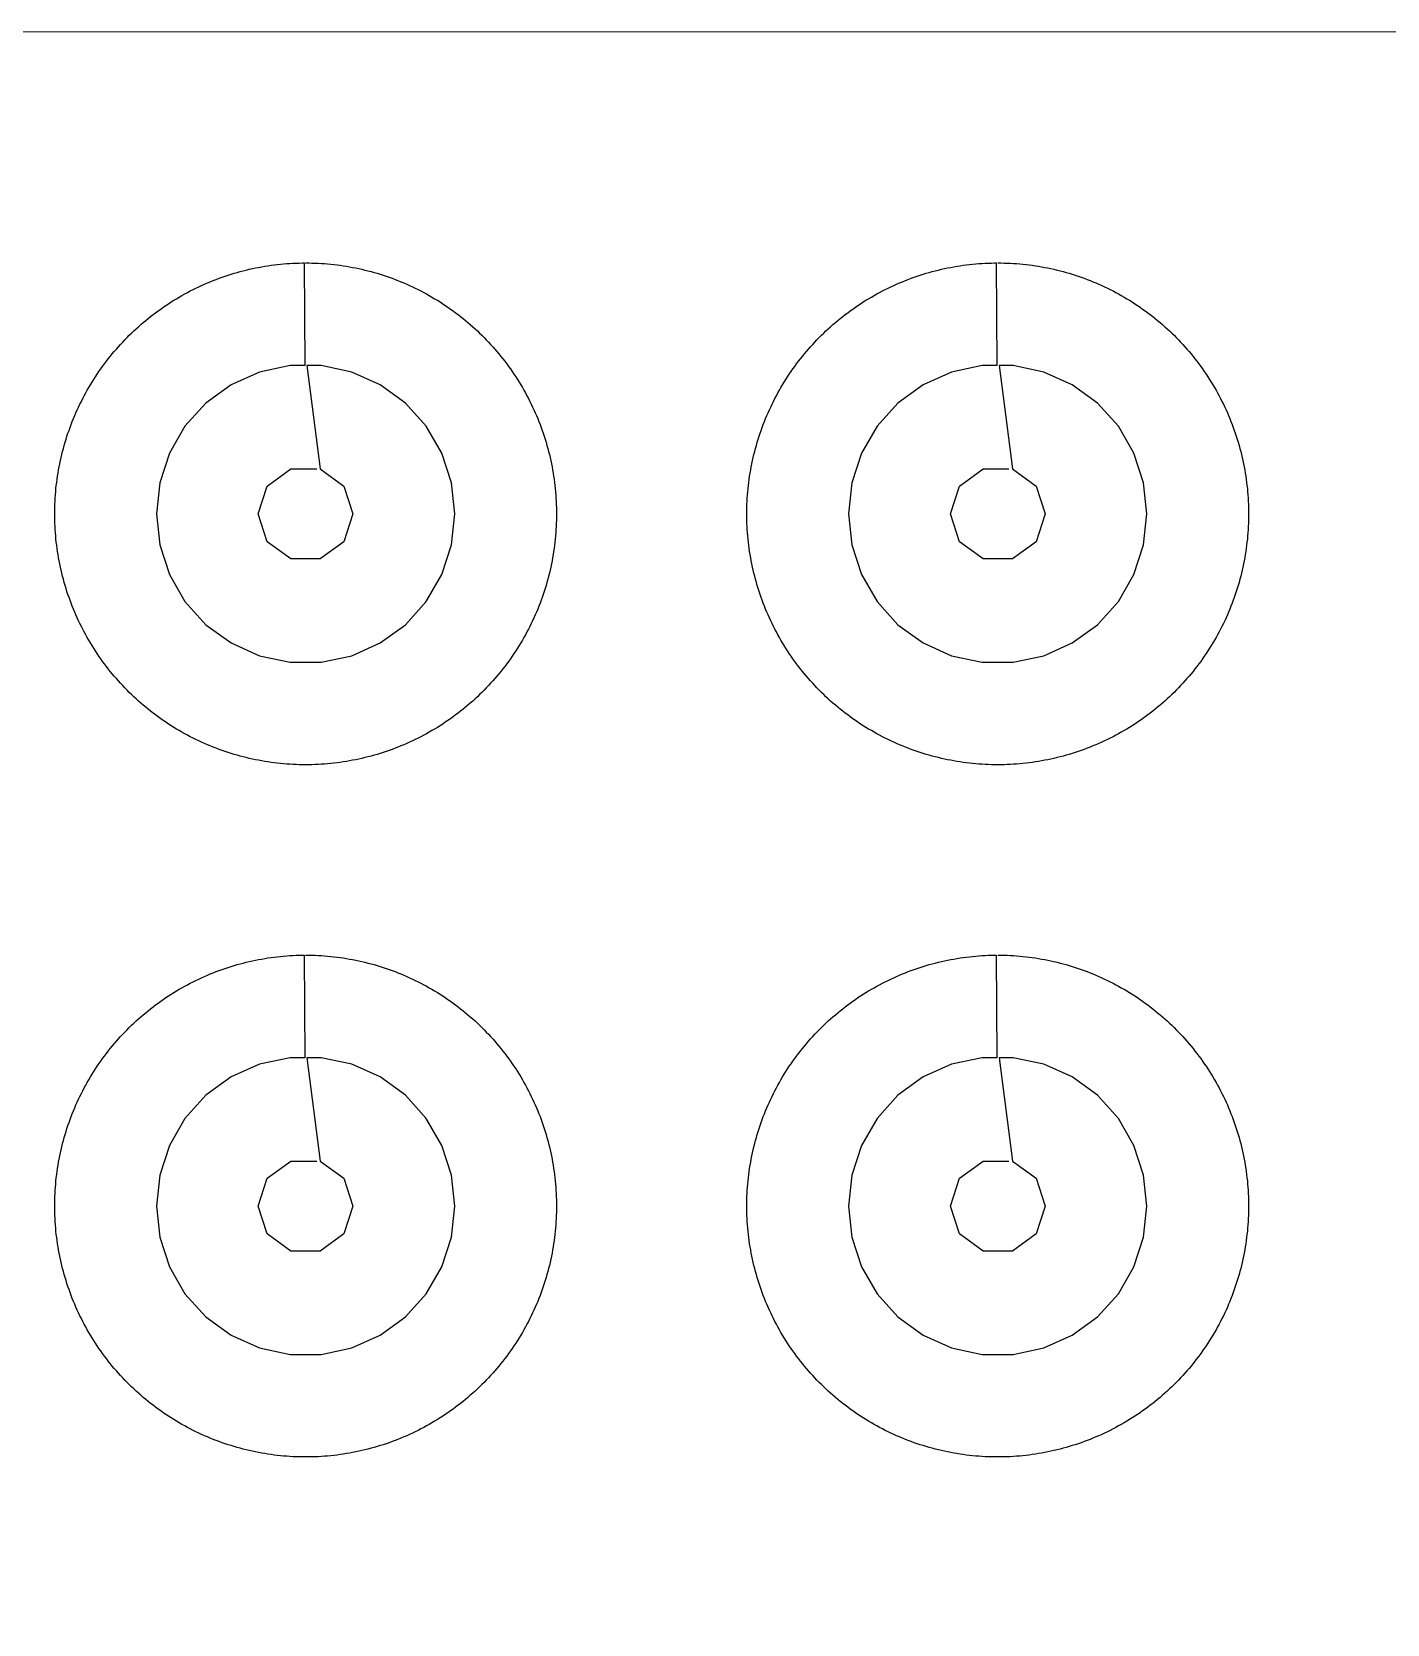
# Model space of a CAD drawing. Header units: millimetres. Extents: x 125 to 379, y 147 to 312.
# Drawn here: x 170.6 to 237.2, y 231.9 to 310.1 of the extents above; entities that cross this region are included whole.
import ezdxf

# ---------------------------------------------------------------- set-up
doc = ezdxf.new("R2010")
doc.units = ezdxf.units.MM
doc.layers.add('TOP_Full_CutOut_90', color=7, linetype='Continuous')
doc.layers.add('TOP_Full_CutOut_90_1', color=7, linetype='Continuous', lineweight=18)

msp = doc.modelspace()

# ---------------------------------------------------------------- linework, layer by layer
at = {"layer": 'TOP_Full_CutOut_90'}
for points in [[(184.046033, 298.728941), (184.20091, 298.727968), (184.355762, 298.725049), (184.510565, 298.720184), (184.665295, 298.713374), (184.819927, 298.704621), (184.974436, 298.693925), (185.128799, 298.681288), (185.282992, 298.666713), (185.436988, 298.650201), (185.590766, 298.631755), (185.744299, 298.611378), (185.897564, 298.589074), (186.050537, 298.564846), (186.203193, 298.538697), (186.355508, 298.510632), (186.507459, 298.480655), (186.659021, 298.448771), (186.810171, 298.414985), (186.960884, 298.379302), (187.111136, 298.341729), (187.260905, 298.30227), (187.410166, 298.260932), (187.558896, 298.217722), (187.707071, 298.172647), (187.854668, 298.125713), (188.001663, 298.076928), (188.148034, 298.0263), (188.293758, 297.973836), (188.43881, 297.919545), (188.583169, 297.863436), (188.726811, 297.805518), (188.869714, 297.745799), (189.011855, 297.684289), (189.153213, 297.620997), (189.293763, 297.555935), (189.433485, 297.489111), (189.572357, 297.420537), (189.710355, 297.350223), (189.847459, 297.278181), (189.983648, 297.204421), (190.118898, 297.128956), (190.253189, 297.051797), (190.386501, 296.972957), (190.518811, 296.892448), (190.650099, 296.810283), (190.780344, 296.726474), (190.909525, 296.641036), (191.037623, 296.553981), (191.164617, 296.465323), (191.290487, 296.375076), (191.415212, 296.283254), (191.538774, 296.189873), (191.661153, 296.094946), (191.78233, 295.998489), (191.902284, 295.900517), (192.020998, 295.801045), (192.138453, 295.70009), (192.25463, 295.597666), (192.36951, 295.49379), (192.483077, 295.38848), (192.59531, 295.28175), (192.706194, 295.173618), (192.815711, 295.064102), (192.923842, 294.953218), (193.030572, 294.840984), (193.135883, 294.727418), (193.239758, 294.612538), (193.342182, 294.496361), (193.443137, 294.378906), (193.542609, 294.260192), (193.640581, 294.140237), (193.737038, 294.019061), (193.831965, 293.896682), (193.925347, 293.77312), (194.017168, 293.648394), (194.107415, 293.522525), (194.196073, 293.395531), (194.283128, 293.267433), (194.368567, 293.138252), (194.452375, 293.008006), (194.53454, 292.876719), (194.61505, 292.744408), (194.69389, 292.611097), (194.771048, 292.476806), (194.846513, 292.341555), (194.920273, 292.205367), (194.992315, 292.068263), (195.062629, 291.930264), (195.131203, 291.791393), (195.198027, 291.651671), (195.26309, 291.51112), (195.326381, 291.369763), (195.387891, 291.227622), (195.44761, 291.084719), (195.505529, 290.941076), (195.561638, 290.796718), (195.615928, 290.651665), (195.668392, 290.505942), (195.71902, 290.359571), (195.767805, 290.212576), (195.814739, 290.064979), (195.859815, 289.916804), (195.903025, 289.768074), (195.944362, 289.618813), (195.983821, 289.469044), (196.021395, 289.318791), (196.057077, 289.168078), (196.090863, 289.016929), (196.122747, 288.865367), (196.152724, 288.713416), (196.180789, 288.5611), (196.206938, 288.408444), (196.231166, 288.255472), (196.253471, 288.102207), (196.273847, 287.948673), (196.292293, 287.794896), (196.308805, 287.640899), (196.32338, 287.486707), (196.336017, 287.332344), (196.346713, 287.177834), (196.355466, 287.023202), (196.362276, 286.868473), (196.367141, 286.71367), (196.37006, 286.558818), (196.371033, 286.403941), (196.371033, 286.403941), (196.37006, 286.249065), (196.367141, 286.094213), (196.362276, 285.93941), (196.355466, 285.78468), (196.346713, 285.630048), (196.336017, 285.475538), (196.32338, 285.321175), (196.308805, 285.166983), (196.292293, 285.012986), (196.273847, 284.859209), (196.253471, 284.705676), (196.231166, 284.552411), (196.206938, 284.399438), (196.180789, 284.246782), (196.152724, 284.094467), (196.122747, 283.942516), (196.090863, 283.790954), (196.057077, 283.639804), (196.021395, 283.489091), (195.983821, 283.338838), (195.944362, 283.18907), (195.903025, 283.039809), (195.859815, 282.891079), (195.814739, 282.742904), (195.767805, 282.595307), (195.71902, 282.448311), (195.668392, 282.30194), (195.615928, 282.156217), (195.561638, 282.011165), (195.505529, 281.866806), (195.44761, 281.723164), (195.387891, 281.580261), (195.326381, 281.438119), (195.26309, 281.296762), (195.198027, 281.156211), (195.131203, 281.016489), (195.062629, 280.877618), (194.992315, 280.739619), (194.920273, 280.602515), (194.846513, 280.466327), (194.771048, 280.331077), (194.69389, 280.196785), (194.61505, 280.063474), (194.53454, 279.931164), (194.452375, 279.799876), (194.368567, 279.669631), (194.283128, 279.540449), (194.196073, 279.412351), (194.107415, 279.285358), (194.017168, 279.159488), (193.925347, 279.034762), (193.831965, 278.9112), (193.737038, 278.788822), (193.640581, 278.667645), (193.542609, 278.547691), (193.443137, 278.428977), (193.342182, 278.311522), (193.239758, 278.195345), (193.135883, 278.080464), (193.030572, 277.966898), (192.923842, 277.854664), (192.815711, 277.74378), (192.706194, 277.634264), (192.59531, 277.526133), (192.483077, 277.419403), (192.36951, 277.314092), (192.25463, 277.210217), (192.138453, 277.107793), (192.020998, 277.006837), (191.902284, 276.907366), (191.78233, 276.809393), (191.661153, 276.712936), (191.538774, 276.61801), (191.415212, 276.524628), (191.290487, 276.432807), (191.164617, 276.34256), (191.037623, 276.253902), (190.909525, 276.166847), (190.780344, 276.081408), (190.650099, 275.9976), (190.518811, 275.915434), (190.386501, 275.834925), (190.253189, 275.756085), (190.118898, 275.678926), (189.983648, 275.603461), (189.847459, 275.529702), (189.710355, 275.45766), (189.572357, 275.387346), (189.433485, 275.318772), (189.293763, 275.251948), (189.153213, 275.186885), (189.011855, 275.123594), (188.869714, 275.062084), (188.726811, 275.002365), (188.583169, 274.944446), (188.43881, 274.888337), (188.293758, 274.834046), (188.148034, 274.781583), (188.001663, 274.730955), (187.854668, 274.68217), (187.707071, 274.635236), (187.558896, 274.59016), (187.410166, 274.54695), (187.260905, 274.505613), (187.111136, 274.466154), (186.960884, 274.42858), (186.810171, 274.392898), (186.659021, 274.359112), (186.507459, 274.327228), (186.355508, 274.297251), (186.203193, 274.269186), (186.050537, 274.243037), (185.897564, 274.218808), (185.744299, 274.196504), (185.590766, 274.176128), (185.436988, 274.157682), (185.282992, 274.14117), (185.128799, 274.126595), (184.974436, 274.113958), (184.819927, 274.103262), (184.665295, 274.094508), (184.510565, 274.087698), (184.355762, 274.082834), (184.20091, 274.079914), (184.046033, 274.078941), (183.891157, 274.079914), (183.736305, 274.082834), (183.581502, 274.087698), (183.426772, 274.094508), (183.27214, 274.103262), (183.117631, 274.113958), (182.963267, 274.126595), (182.809075, 274.14117), (182.655079, 274.157682), (182.501301, 274.176128), (182.347768, 274.196504), (182.194503, 274.218808), (182.04153, 274.243037), (181.888874, 274.269186), (181.736559, 274.297251), (181.584608, 274.327228), (181.433046, 274.359112), (181.281896, 274.392898), (181.131183, 274.42858), (180.980931, 274.466154), (180.831162, 274.505613), (180.681901, 274.54695), (180.533171, 274.59016), (180.384996, 274.635236), (180.237399, 274.68217), (180.090403, 274.730955), (179.944033, 274.781583), (179.798309, 274.834046), (179.653257, 274.888337), (179.508898, 274.944446), (179.365256, 275.002365), (179.222353, 275.062084), (179.080212, 275.123594), (178.938854, 275.186885), (178.798304, 275.251948), (178.658582, 275.318772), (178.51971, 275.387346), (178.381712, 275.45766), (178.244608, 275.529702), (178.108419, 275.603461), (177.973169, 275.678926), (177.838878, 275.756085), (177.705566, 275.834925), (177.573256, 275.915434), (177.441968, 275.9976), (177.311723, 276.081408), (177.182541, 276.166847), (177.054444, 276.253902), (176.92745, 276.34256), (176.80158, 276.432807), (176.676855, 276.524628), (176.553293, 276.61801), (176.430914, 276.712936), (176.309737, 276.809393), (176.189783, 276.907366), (176.071069, 277.006837), (175.953614, 277.107793), (175.837437, 277.210217), (175.722557, 277.314092), (175.60899, 277.419403), (175.496756, 277.526133), (175.385873, 277.634264), (175.276356, 277.74378), (175.168225, 277.854664), (175.061495, 277.966898), (174.956184, 278.080464), (174.852309, 278.195345), (174.749885, 278.311522), (174.64893, 278.428977), (174.549458, 278.547691), (174.451486, 278.667645), (174.355029, 278.788822), (174.260102, 278.9112), (174.16672, 279.034762), (174.074899, 279.159488), (173.984652, 279.285358), (173.895994, 279.412351), (173.808939, 279.540449), (173.7235, 279.669631), (173.639692, 279.799876), (173.557526, 279.931164), (173.477017, 280.063474), (173.398177, 280.196785), (173.321019, 280.331077), (173.245554, 280.466327), (173.171794, 280.602515), (173.099752, 280.739619), (173.029438, 280.877618), (172.960864, 281.016489), (172.89404, 281.156211), (172.828977, 281.296762), (172.765686, 281.438119), (172.704176, 281.580261), (172.644457, 281.723164), (172.586538, 281.866806), (172.530429, 282.011165), (172.476139, 282.156217), (172.423675, 282.30194), (172.373047, 282.448311), (172.324262, 282.595307), (172.277328, 282.742904), (172.232252, 282.891079), (172.189042, 283.039809), (172.147705, 283.18907), (172.108246, 283.338838), (172.070672, 283.489091), (172.03499, 283.639804), (172.001204, 283.790954), (171.96932, 283.942516), (171.939343, 284.094467), (171.911278, 284.246782), (171.885129, 284.399438), (171.860901, 284.552411), (171.838596, 284.705676), (171.81822, 284.859209), (171.799774, 285.012986), (171.783262, 285.166983), (171.768687, 285.321175), (171.75605, 285.475538), (171.745354, 285.630048), (171.7366, 285.78468), (171.729791, 285.93941), (171.724926, 286.094213), (171.722007, 286.249065), (171.721033, 286.403941), (171.722007, 286.558818), (171.724926, 286.71367), (171.729791, 286.868473), (171.7366, 287.023202), (171.745354, 287.177834), (171.75605, 287.332344), (171.768687, 287.486707), (171.783262, 287.640899), (171.799774, 287.794896), (171.81822, 287.948673), (171.838596, 288.102207), (171.860901, 288.255472), (171.885129, 288.408444), (171.911278, 288.5611), (171.939343, 288.713416), (171.96932, 288.865367), (172.001204, 289.016929), (172.03499, 289.168078), (172.070672, 289.318791), (172.108246, 289.469044), (172.147705, 289.618813), (172.189042, 289.768074), (172.232252, 289.916804), (172.277328, 290.064979), (172.324262, 290.212576), (172.373047, 290.359571), (172.423675, 290.505942), (172.476139, 290.651665), (172.530429, 290.796718), (172.586538, 290.941076), (172.644457, 291.084719), (172.704176, 291.227622), (172.765686, 291.369763), (172.828977, 291.51112), (172.89404, 291.651671), (172.960864, 291.791393), (173.029438, 291.930264), (173.099752, 292.068263), (173.171794, 292.205367), (173.245554, 292.341555), (173.321019, 292.476806), (173.398177, 292.611097), (173.477017, 292.744408), (173.557526, 292.876719), (173.639692, 293.008006), (173.7235, 293.138252), (173.808939, 293.267433), (173.895994, 293.395531), (173.984652, 293.522525), (174.074899, 293.648394), (174.16672, 293.77312), (174.260102, 293.896682), (174.355029, 294.019061), (174.451486, 294.140237), (174.549458, 294.260192), (174.64893, 294.378906), (174.749885, 294.496361), (174.852309, 294.612538), (174.956184, 294.727418), (175.061495, 294.840984), (175.168225, 294.953218), (175.276356, 295.064102), (175.385873, 295.173618), (175.496756, 295.28175), (175.60899, 295.38848), (175.722557, 295.49379), (175.837437, 295.597666), (175.953614, 295.70009), (176.071069, 295.801045), (176.189783, 295.900517), (176.309737, 295.998489), (176.430914, 296.094946), (176.553293, 296.189873), (176.676855, 296.283254), (176.80158, 296.375076), (176.92745, 296.465323), (177.054444, 296.553981), (177.182541, 296.641036), (177.311723, 296.726474), (177.441968, 296.810283), (177.573256, 296.892448), (177.705566, 296.972957), (177.838878, 297.051797), (177.973169, 297.128956), (178.108419, 297.204421), (178.244608, 297.278181), (178.381712, 297.350223), (178.51971, 297.420537), (178.658582, 297.489111), (178.798304, 297.555935), (178.938854, 297.620997), (179.080212, 297.684289), (179.222353, 297.745799), (179.365256, 297.805518), (179.508898, 297.863436), (179.653257, 297.919545), (179.798309, 297.973836), (179.944033, 298.0263), (180.090403, 298.076928), (180.237399, 298.125713), (180.384996, 298.172647), (180.533171, 298.217722), (180.681901, 298.260932), (180.831162, 298.30227), (180.980931, 298.341729), (181.131183, 298.379302), (181.281896, 298.414985), (181.433046, 298.448771), (181.584608, 298.480655), (181.736559, 298.510632), (181.888874, 298.538697), (182.04153, 298.564846), (182.194503, 298.589074), (182.347768, 298.611378), (182.501301, 298.631755), (182.655079, 298.650201), (182.809075, 298.666713), (182.963267, 298.681288), (183.117631, 298.693925), (183.27214, 298.704621), (183.426772, 298.713374), (183.581502, 298.720184), (183.736305, 298.725049), (183.891157, 298.727968), (183.968595, 298.728455), (184.007184, 293.688814), (183.280362, 293.688814), (181.782484, 293.37043), (180.383533, 292.747577), (179.144652, 291.847477), (178.119984, 290.709468), (177.354313, 289.383287), (176.881102, 287.926894), (176.721033, 286.403941), (176.881102, 284.880988), (177.354313, 283.424595), (178.119984, 282.098414), (179.144652, 280.960405), (180.383533, 280.060305), (181.782484, 279.437452), (183.280362, 279.119068), (184.811704, 279.119068), (186.309583, 279.437452), (187.708533, 280.060305), (188.947415, 280.960405), (189.972083, 282.098414), (190.737754, 283.424595), (191.210965, 284.880988), (191.371033, 286.403941), (191.371033, 286.403941), (191.210965, 287.926894), (190.737754, 289.383287), (189.972083, 290.709468), (188.947415, 291.847477), (187.708533, 292.747577), (186.309583, 293.37043), (184.811704, 293.688814), (184.111947, 293.687631), (184.764498, 288.615148), (185.926998, 287.770542), (186.371033, 286.403941), (186.371033, 286.403941), (185.926998, 285.037341), (184.764498, 284.192735), (183.327569, 284.192735), (182.165069, 285.037341), (181.721033, 286.403941), (182.165069, 287.770542), (183.327569, 288.615148), (184.595752, 288.615148)], [(218.046033, 298.728941), (218.20091, 298.727968), (218.355762, 298.725049), (218.510565, 298.720184), (218.665295, 298.713374), (218.819927, 298.704621), (218.974436, 298.693925), (219.128799, 298.681288), (219.282992, 298.666713), (219.436988, 298.650201), (219.590766, 298.631755), (219.744299, 298.611378), (219.897564, 298.589074), (220.050537, 298.564846), (220.203193, 298.538697), (220.355508, 298.510632), (220.507459, 298.480655), (220.659021, 298.448771), (220.810171, 298.414985), (220.960884, 298.379302), (221.111136, 298.341729), (221.260905, 298.30227), (221.410166, 298.260932), (221.558896, 298.217722), (221.707071, 298.172647), (221.854668, 298.125713), (222.001663, 298.076928), (222.148034, 298.0263), (222.293758, 297.973836), (222.43881, 297.919545), (222.583169, 297.863436), (222.726811, 297.805518), (222.869714, 297.745799), (223.011855, 297.684289), (223.153213, 297.620997), (223.293763, 297.555935), (223.433485, 297.489111), (223.572357, 297.420537), (223.710355, 297.350223), (223.847459, 297.278181), (223.983648, 297.204421), (224.118898, 297.128956), (224.253189, 297.051797), (224.386501, 296.972957), (224.518811, 296.892448), (224.650099, 296.810283), (224.780344, 296.726474), (224.909525, 296.641036), (225.037623, 296.553981), (225.164617, 296.465323), (225.290487, 296.375076), (225.415212, 296.283254), (225.538774, 296.189873), (225.661153, 296.094946), (225.78233, 295.998489), (225.902284, 295.900517), (226.020998, 295.801045), (226.138453, 295.70009), (226.25463, 295.597666), (226.36951, 295.49379), (226.483077, 295.38848), (226.59531, 295.28175), (226.706194, 295.173618), (226.815711, 295.064102), (226.923842, 294.953218), (227.030572, 294.840984), (227.135883, 294.727418), (227.239758, 294.612538), (227.342182, 294.496361), (227.443137, 294.378906), (227.542609, 294.260192), (227.640581, 294.140237), (227.737038, 294.019061), (227.831965, 293.896682), (227.925347, 293.77312), (228.017168, 293.648394), (228.107415, 293.522525), (228.196073, 293.395531), (228.283128, 293.267433), (228.368567, 293.138252), (228.452375, 293.008006), (228.53454, 292.876719), (228.61505, 292.744408), (228.69389, 292.611097), (228.771048, 292.476806), (228.846513, 292.341555), (228.920273, 292.205367), (228.992315, 292.068263), (229.062629, 291.930264), (229.131203, 291.791393), (229.198027, 291.651671), (229.26309, 291.51112), (229.326381, 291.369763), (229.387891, 291.227622), (229.44761, 291.084719), (229.505529, 290.941076), (229.561638, 290.796718), (229.615928, 290.651665), (229.668392, 290.505942), (229.71902, 290.359571), (229.767805, 290.212576), (229.814739, 290.064979), (229.859815, 289.916804), (229.903025, 289.768074), (229.944362, 289.618813), (229.983821, 289.469044), (230.021395, 289.318791), (230.057077, 289.168078), (230.090863, 289.016929), (230.122747, 288.865367), (230.152724, 288.713416), (230.180789, 288.5611), (230.206938, 288.408444), (230.231166, 288.255472), (230.253471, 288.102207), (230.273847, 287.948673), (230.292293, 287.794896), (230.308805, 287.640899), (230.32338, 287.486707), (230.336017, 287.332344), (230.346713, 287.177834), (230.355466, 287.023202), (230.362276, 286.868473), (230.367141, 286.71367), (230.37006, 286.558818), (230.371033, 286.403941), (230.371033, 286.403941), (230.37006, 286.249065), (230.367141, 286.094213), (230.362276, 285.93941), (230.355466, 285.78468), (230.346713, 285.630048), (230.336017, 285.475538), (230.32338, 285.321175), (230.308805, 285.166983), (230.292293, 285.012986), (230.273847, 284.859209), (230.253471, 284.705676), (230.231166, 284.552411), (230.206938, 284.399438), (230.180789, 284.246782), (230.152724, 284.094467), (230.122747, 283.942516), (230.090863, 283.790954), (230.057077, 283.639804), (230.021395, 283.489091), (229.983821, 283.338838), (229.944362, 283.18907), (229.903025, 283.039809), (229.859815, 282.891079), (229.814739, 282.742904), (229.767805, 282.595307), (229.71902, 282.448311), (229.668392, 282.30194), (229.615928, 282.156217), (229.561638, 282.011165), (229.505529, 281.866806), (229.44761, 281.723164), (229.387891, 281.580261), (229.326381, 281.438119), (229.26309, 281.296762), (229.198027, 281.156211), (229.131203, 281.016489), (229.062629, 280.877618), (228.992315, 280.739619), (228.920273, 280.602515), (228.846513, 280.466327), (228.771048, 280.331077), (228.69389, 280.196785), (228.61505, 280.063474), (228.53454, 279.931164), (228.452375, 279.799876), (228.368567, 279.669631), (228.283128, 279.540449), (228.196073, 279.412351), (228.107415, 279.285358), (228.017168, 279.159488), (227.925347, 279.034762), (227.831965, 278.9112), (227.737038, 278.788822), (227.640581, 278.667645), (227.542609, 278.547691), (227.443137, 278.428977), (227.342182, 278.311522), (227.239758, 278.195345), (227.135883, 278.080464), (227.030572, 277.966898), (226.923842, 277.854664), (226.815711, 277.74378), (226.706194, 277.634264), (226.59531, 277.526133), (226.483077, 277.419403), (226.36951, 277.314092), (226.25463, 277.210217), (226.138453, 277.107793), (226.020998, 277.006837), (225.902284, 276.907366), (225.78233, 276.809393), (225.661153, 276.712936), (225.538774, 276.61801), (225.415212, 276.524628), (225.290487, 276.432807), (225.164617, 276.34256), (225.037623, 276.253902), (224.909525, 276.166847), (224.780344, 276.081408), (224.650099, 275.9976), (224.518811, 275.915434), (224.386501, 275.834925), (224.253189, 275.756085), (224.118898, 275.678926), (223.983648, 275.603461), (223.847459, 275.529702), (223.710355, 275.45766), (223.572357, 275.387346), (223.433485, 275.318772), (223.293763, 275.251948), (223.153213, 275.186885), (223.011855, 275.123594), (222.869714, 275.062084), (222.726811, 275.002365), (222.583169, 274.944446), (222.43881, 274.888337), (222.293758, 274.834046), (222.148034, 274.781583), (222.001663, 274.730955), (221.854668, 274.68217), (221.707071, 274.635236), (221.558896, 274.59016), (221.410166, 274.54695), (221.260905, 274.505613), (221.111136, 274.466154), (220.960884, 274.42858), (220.810171, 274.392898), (220.659021, 274.359112), (220.507459, 274.327228), (220.355508, 274.297251), (220.203193, 274.269186), (220.050537, 274.243037), (219.897564, 274.218808), (219.744299, 274.196504), (219.590766, 274.176128), (219.436988, 274.157682), (219.282992, 274.14117), (219.128799, 274.126595), (218.974436, 274.113958), (218.819927, 274.103262), (218.665295, 274.094508), (218.510565, 274.087698), (218.355762, 274.082834), (218.20091, 274.079914), (218.046033, 274.078941), (217.891157, 274.079914), (217.736305, 274.082834), (217.581502, 274.087698), (217.426772, 274.094508), (217.27214, 274.103262), (217.117631, 274.113958), (216.963267, 274.126595), (216.809075, 274.14117), (216.655079, 274.157682), (216.501301, 274.176128), (216.347768, 274.196504), (216.194503, 274.218808), (216.04153, 274.243037), (215.888874, 274.269186), (215.736559, 274.297251), (215.584608, 274.327228), (215.433046, 274.359112), (215.281896, 274.392898), (215.131183, 274.42858), (214.980931, 274.466154), (214.831162, 274.505613), (214.681901, 274.54695), (214.533171, 274.59016), (214.384996, 274.635236), (214.237399, 274.68217), (214.090403, 274.730955), (213.944033, 274.781583), (213.798309, 274.834046), (213.653257, 274.888337), (213.508898, 274.944446), (213.365256, 275.002365), (213.222353, 275.062084), (213.080212, 275.123594), (212.938854, 275.186885), (212.798304, 275.251948), (212.658582, 275.318772), (212.51971, 275.387346), (212.381712, 275.45766), (212.244608, 275.529702), (212.108419, 275.603461), (211.973169, 275.678926), (211.838878, 275.756085), (211.705566, 275.834925), (211.573256, 275.915434), (211.441968, 275.9976), (211.311723, 276.081408), (211.182541, 276.166847), (211.054444, 276.253902), (210.92745, 276.34256), (210.80158, 276.432807), (210.676855, 276.524628), (210.553293, 276.61801), (210.430914, 276.712936), (210.309737, 276.809393), (210.189783, 276.907366), (210.071069, 277.006837), (209.953614, 277.107793), (209.837437, 277.210217), (209.722557, 277.314092), (209.60899, 277.419403), (209.496756, 277.526133), (209.385873, 277.634264), (209.276356, 277.74378), (209.168225, 277.854664), (209.061495, 277.966898), (208.956184, 278.080464), (208.852309, 278.195345), (208.749885, 278.311522), (208.64893, 278.428977), (208.549458, 278.547691), (208.451486, 278.667645), (208.355029, 278.788822), (208.260102, 278.9112), (208.16672, 279.034762), (208.074899, 279.159488), (207.984652, 279.285358), (207.895994, 279.412351), (207.808939, 279.540449), (207.7235, 279.669631), (207.639692, 279.799876), (207.557526, 279.931164), (207.477017, 280.063474), (207.398177, 280.196785), (207.321019, 280.331077), (207.245554, 280.466327), (207.171794, 280.602515), (207.099752, 280.739619), (207.029438, 280.877618), (206.960864, 281.016489), (206.89404, 281.156211), (206.828977, 281.296762), (206.765686, 281.438119), (206.704176, 281.580261), (206.644457, 281.723164), (206.586538, 281.866806), (206.530429, 282.011165), (206.476139, 282.156217), (206.423675, 282.30194), (206.373047, 282.448311), (206.324262, 282.595307), (206.277328, 282.742904), (206.232252, 282.891079), (206.189042, 283.039809), (206.147705, 283.18907), (206.108246, 283.338838), (206.070672, 283.489091), (206.03499, 283.639804), (206.001204, 283.790954), (205.96932, 283.942516), (205.939343, 284.094467), (205.911278, 284.246782), (205.885129, 284.399438), (205.860901, 284.552411), (205.838596, 284.705676), (205.81822, 284.859209), (205.799774, 285.012986), (205.783262, 285.166983), (205.768687, 285.321175), (205.75605, 285.475538), (205.745354, 285.630048), (205.7366, 285.78468), (205.729791, 285.93941), (205.724926, 286.094213), (205.722007, 286.249065), (205.721033, 286.403941), (205.722007, 286.558818), (205.724926, 286.71367), (205.729791, 286.868473), (205.7366, 287.023202), (205.745354, 287.177834), (205.75605, 287.332344), (205.768687, 287.486707), (205.783262, 287.640899), (205.799774, 287.794896), (205.81822, 287.948673), (205.838596, 288.102207), (205.860901, 288.255472), (205.885129, 288.408444), (205.911278, 288.5611), (205.939343, 288.713416), (205.96932, 288.865367), (206.001204, 289.016929), (206.03499, 289.168078), (206.070672, 289.318791), (206.108246, 289.469044), (206.147705, 289.618813), (206.189042, 289.768074), (206.232252, 289.916804), (206.277328, 290.064979), (206.324262, 290.212576), (206.373047, 290.359571), (206.423675, 290.505942), (206.476139, 290.651665), (206.530429, 290.796718), (206.586538, 290.941076), (206.644457, 291.084719), (206.704176, 291.227622), (206.765686, 291.369763), (206.828977, 291.51112), (206.89404, 291.651671), (206.960864, 291.791393), (207.029438, 291.930264), (207.099752, 292.068263), (207.171794, 292.205367), (207.245554, 292.341555), (207.321019, 292.476806), (207.398177, 292.611097), (207.477017, 292.744408), (207.557526, 292.876719), (207.639692, 293.008006), (207.7235, 293.138252), (207.808939, 293.267433), (207.895994, 293.395531), (207.984652, 293.522525), (208.074899, 293.648394), (208.16672, 293.77312), (208.260102, 293.896682), (208.355029, 294.019061), (208.451486, 294.140237), (208.549458, 294.260192), (208.64893, 294.378906), (208.749885, 294.496361), (208.852309, 294.612538), (208.956184, 294.727418), (209.061495, 294.840984), (209.168225, 294.953218), (209.276356, 295.064102), (209.385873, 295.173618), (209.496756, 295.28175), (209.60899, 295.38848), (209.722557, 295.49379), (209.837437, 295.597666), (209.953614, 295.70009), (210.071069, 295.801045), (210.189783, 295.900517), (210.309737, 295.998489), (210.430914, 296.094946), (210.553293, 296.189873), (210.676855, 296.283254), (210.80158, 296.375076), (210.92745, 296.465323), (211.054444, 296.553981), (211.182541, 296.641036), (211.311723, 296.726474), (211.441968, 296.810283), (211.573256, 296.892448), (211.705566, 296.972957), (211.838878, 297.051797), (211.973169, 297.128956), (212.108419, 297.204421), (212.244608, 297.278181), (212.381712, 297.350223), (212.51971, 297.420537), (212.658582, 297.489111), (212.798304, 297.555935), (212.938854, 297.620997), (213.080212, 297.684289), (213.222353, 297.745799), (213.365256, 297.805518), (213.508898, 297.863436), (213.653257, 297.919545), (213.798309, 297.973836), (213.944033, 298.0263), (214.090403, 298.076928), (214.237399, 298.125713), (214.384996, 298.172647), (214.533171, 298.217722), (214.681901, 298.260932), (214.831162, 298.30227), (214.980931, 298.341729), (215.131183, 298.379302), (215.281896, 298.414985), (215.433046, 298.448771), (215.584608, 298.480655), (215.736559, 298.510632), (215.888874, 298.538697), (216.04153, 298.564846), (216.194503, 298.589074), (216.347768, 298.611378), (216.501301, 298.631755), (216.655079, 298.650201), (216.809075, 298.666713), (216.963267, 298.681288), (217.117631, 298.693925), (217.27214, 298.704621), (217.426772, 298.713374), (217.581502, 298.720184), (217.736305, 298.725049), (217.891157, 298.727968), (217.968595, 298.728455), (218.007184, 293.688814), (217.280362, 293.688814), (215.782484, 293.37043), (214.383533, 292.747577), (213.144652, 291.847477), (212.119984, 290.709468), (211.354313, 289.383287), (210.881102, 287.926894), (210.721033, 286.403941), (210.881102, 284.880988), (211.354313, 283.424595), (212.119984, 282.098414), (213.144652, 280.960405), (214.383533, 280.060305), (215.782484, 279.437452), (217.280362, 279.119068), (218.811704, 279.119068), (220.309583, 279.437452), (221.708533, 280.060305), (222.947415, 280.960405), (223.972083, 282.098414), (224.737754, 283.424595), (225.210965, 284.880988), (225.371033, 286.403941), (225.371033, 286.403941), (225.210965, 287.926894), (224.737754, 289.383287), (223.972083, 290.709468), (222.947415, 291.847477), (221.708533, 292.747577), (220.309583, 293.37043), (218.811704, 293.688814), (218.111947, 293.687631), (218.764498, 288.615148), (219.926998, 287.770542), (220.371033, 286.403941), (220.371033, 286.403941), (219.926998, 285.037341), (218.764498, 284.192735), (217.327569, 284.192735), (216.165069, 285.037341), (215.721033, 286.403941), (216.165069, 287.770542), (217.327569, 288.615148), (218.595752, 288.615148)], [(184.046033, 264.728941), (184.20091, 264.727968), (184.355762, 264.725049), (184.510565, 264.720184), (184.665295, 264.713374), (184.819927, 264.704621), (184.974436, 264.693925), (185.128799, 264.681288), (185.282992, 264.666713), (185.436988, 264.650201), (185.590766, 264.631755), (185.744299, 264.611378), (185.897564, 264.589074), (186.050537, 264.564846), (186.203193, 264.538697), (186.355508, 264.510632), (186.507459, 264.480655), (186.659021, 264.448771), (186.810171, 264.414985), (186.960884, 264.379302), (187.111136, 264.341729), (187.260905, 264.30227), (187.410166, 264.260932), (187.558896, 264.217722), (187.707071, 264.172647), (187.854668, 264.125713), (188.001663, 264.076928), (188.148034, 264.0263), (188.293758, 263.973836), (188.43881, 263.919545), (188.583169, 263.863436), (188.726811, 263.805518), (188.869714, 263.745799), (189.011855, 263.684289), (189.153213, 263.620997), (189.293763, 263.555935), (189.433485, 263.489111), (189.572357, 263.420537), (189.710355, 263.350223), (189.847459, 263.278181), (189.983648, 263.204421), (190.118898, 263.128956), (190.253189, 263.051797), (190.386501, 262.972957), (190.518811, 262.892448), (190.650099, 262.810283), (190.780344, 262.726474), (190.909525, 262.641036), (191.037623, 262.553981), (191.164617, 262.465323), (191.290487, 262.375076), (191.415212, 262.283254), (191.538774, 262.189873), (191.661153, 262.094946), (191.78233, 261.998489), (191.902284, 261.900517), (192.020998, 261.801045), (192.138453, 261.70009), (192.25463, 261.597666), (192.36951, 261.49379), (192.483077, 261.38848), (192.59531, 261.28175), (192.706194, 261.173618), (192.815711, 261.064102), (192.923842, 260.953218), (193.030572, 260.840984), (193.135883, 260.727418), (193.239758, 260.612538), (193.342182, 260.496361), (193.443137, 260.378906), (193.542609, 260.260192), (193.640581, 260.140237), (193.737038, 260.019061), (193.831965, 259.896682), (193.925347, 259.77312), (194.017168, 259.648394), (194.107415, 259.522525), (194.196073, 259.395531), (194.283128, 259.267433), (194.368567, 259.138252), (194.452375, 259.008006), (194.53454, 258.876719), (194.61505, 258.744408), (194.69389, 258.611097), (194.771048, 258.476806), (194.846513, 258.341555), (194.920273, 258.205367), (194.992315, 258.068263), (195.062629, 257.930264), (195.131203, 257.791393), (195.198027, 257.651671), (195.26309, 257.51112), (195.326381, 257.369763), (195.387891, 257.227622), (195.44761, 257.084719), (195.505529, 256.941076), (195.561638, 256.796718), (195.615928, 256.651665), (195.668392, 256.505942), (195.71902, 256.359571), (195.767805, 256.212576), (195.814739, 256.064979), (195.859815, 255.916804), (195.903025, 255.768074), (195.944362, 255.618813), (195.983821, 255.469044), (196.021395, 255.318791), (196.057077, 255.168078), (196.090863, 255.016929), (196.122747, 254.865367), (196.152724, 254.713416), (196.180789, 254.5611), (196.206938, 254.408444), (196.231166, 254.255472), (196.253471, 254.102207), (196.273847, 253.948673), (196.292293, 253.794896), (196.308805, 253.640899), (196.32338, 253.486707), (196.336017, 253.332344), (196.346713, 253.177834), (196.355466, 253.023202), (196.362276, 252.868473), (196.367141, 252.71367), (196.37006, 252.558818), (196.371033, 252.403941), (196.371033, 252.403941), (196.37006, 252.249065), (196.367141, 252.094213), (196.362276, 251.93941), (196.355466, 251.78468), (196.346713, 251.630048), (196.336017, 251.475538), (196.32338, 251.321175), (196.308805, 251.166983), (196.292293, 251.012986), (196.273847, 250.859209), (196.253471, 250.705676), (196.231166, 250.552411), (196.206938, 250.399438), (196.180789, 250.246782), (196.152724, 250.094467), (196.122747, 249.942516), (196.090863, 249.790954), (196.057077, 249.639804), (196.021395, 249.489091), (195.983821, 249.338838), (195.944362, 249.18907), (195.903025, 249.039809), (195.859815, 248.891079), (195.814739, 248.742904), (195.767805, 248.595307), (195.71902, 248.448311), (195.668392, 248.30194), (195.615928, 248.156217), (195.561638, 248.011165), (195.505529, 247.866806), (195.44761, 247.723164), (195.387891, 247.580261), (195.326381, 247.438119), (195.26309, 247.296762), (195.198027, 247.156211), (195.131203, 247.016489), (195.062629, 246.877618), (194.992315, 246.739619), (194.920273, 246.602515), (194.846513, 246.466327), (194.771048, 246.331077), (194.69389, 246.196785), (194.61505, 246.063474), (194.53454, 245.931164), (194.452375, 245.799876), (194.368567, 245.669631), (194.283128, 245.540449), (194.196073, 245.412351), (194.107415, 245.285358), (194.017168, 245.159488), (193.925347, 245.034762), (193.831965, 244.9112), (193.737038, 244.788822), (193.640581, 244.667645), (193.542609, 244.547691), (193.443137, 244.428977), (193.342182, 244.311522), (193.239758, 244.195345), (193.135883, 244.080464), (193.030572, 243.966898), (192.923842, 243.854664), (192.815711, 243.74378), (192.706194, 243.634264), (192.59531, 243.526133), (192.483077, 243.419403), (192.36951, 243.314092), (192.25463, 243.210217), (192.138453, 243.107793), (192.020998, 243.006837), (191.902284, 242.907366), (191.78233, 242.809393), (191.661153, 242.712936), (191.538774, 242.61801), (191.415212, 242.524628), (191.290487, 242.432807), (191.164617, 242.34256), (191.037623, 242.253902), (190.909525, 242.166847), (190.780344, 242.081408), (190.650099, 241.9976), (190.518811, 241.915434), (190.386501, 241.834925), (190.253189, 241.756085), (190.118898, 241.678926), (189.983648, 241.603461), (189.847459, 241.529702), (189.710355, 241.45766), (189.572357, 241.387346), (189.433485, 241.318772), (189.293763, 241.251948), (189.153213, 241.186885), (189.011855, 241.123594), (188.869714, 241.062084), (188.726811, 241.002365), (188.583169, 240.944446), (188.43881, 240.888337), (188.293758, 240.834046), (188.148034, 240.781583), (188.001663, 240.730955), (187.854668, 240.68217), (187.707071, 240.635236), (187.558896, 240.59016), (187.410166, 240.54695), (187.260905, 240.505613), (187.111136, 240.466154), (186.960884, 240.42858), (186.810171, 240.392898), (186.659021, 240.359112), (186.507459, 240.327228), (186.355508, 240.297251), (186.203193, 240.269186), (186.050537, 240.243037), (185.897564, 240.218808), (185.744299, 240.196504), (185.590766, 240.176128), (185.436988, 240.157682), (185.282992, 240.14117), (185.128799, 240.126595), (184.974436, 240.113958), (184.819927, 240.103262), (184.665295, 240.094508), (184.510565, 240.087698), (184.355762, 240.082834), (184.20091, 240.079914), (184.046033, 240.078941), (183.891157, 240.079914), (183.736305, 240.082834), (183.581502, 240.087698), (183.426772, 240.094508), (183.27214, 240.103262), (183.117631, 240.113958), (182.963267, 240.126595), (182.809075, 240.14117), (182.655079, 240.157682), (182.501301, 240.176128), (182.347768, 240.196504), (182.194503, 240.218808), (182.04153, 240.243037), (181.888874, 240.269186), (181.736559, 240.297251), (181.584608, 240.327228), (181.433046, 240.359112), (181.281896, 240.392898), (181.131183, 240.42858), (180.980931, 240.466154), (180.831162, 240.505613), (180.681901, 240.54695), (180.533171, 240.59016), (180.384996, 240.635236), (180.237399, 240.68217), (180.090403, 240.730955), (179.944033, 240.781583), (179.798309, 240.834046), (179.653257, 240.888337), (179.508898, 240.944446), (179.365256, 241.002365), (179.222353, 241.062084), (179.080212, 241.123594), (178.938854, 241.186885), (178.798304, 241.251948), (178.658582, 241.318772), (178.51971, 241.387346), (178.381712, 241.45766), (178.244608, 241.529702), (178.108419, 241.603461), (177.973169, 241.678926), (177.838878, 241.756085), (177.705566, 241.834925), (177.573256, 241.915434), (177.441968, 241.9976), (177.311723, 242.081408), (177.182541, 242.166847), (177.054444, 242.253902), (176.92745, 242.34256), (176.80158, 242.432807), (176.676855, 242.524628), (176.553293, 242.61801), (176.430914, 242.712936), (176.309737, 242.809393), (176.189783, 242.907366), (176.071069, 243.006837), (175.953614, 243.107793), (175.837437, 243.210217), (175.722557, 243.314092), (175.60899, 243.419403), (175.496756, 243.526133), (175.385873, 243.634264), (175.276356, 243.74378), (175.168225, 243.854664), (175.061495, 243.966898), (174.956184, 244.080464), (174.852309, 244.195345), (174.749885, 244.311522), (174.64893, 244.428977), (174.549458, 244.547691), (174.451486, 244.667645), (174.355029, 244.788822), (174.260102, 244.9112), (174.16672, 245.034762), (174.074899, 245.159488), (173.984652, 245.285358), (173.895994, 245.412351), (173.808939, 245.540449), (173.7235, 245.669631), (173.639692, 245.799876), (173.557526, 245.931164), (173.477017, 246.063474), (173.398177, 246.196785), (173.321019, 246.331077), (173.245554, 246.466327), (173.171794, 246.602515), (173.099752, 246.739619), (173.029438, 246.877618), (172.960864, 247.016489), (172.89404, 247.156211), (172.828977, 247.296762), (172.765686, 247.438119), (172.704176, 247.580261), (172.644457, 247.723164), (172.586538, 247.866806), (172.530429, 248.011165), (172.476139, 248.156217), (172.423675, 248.30194), (172.373047, 248.448311), (172.324262, 248.595307), (172.277328, 248.742904), (172.232252, 248.891079), (172.189042, 249.039809), (172.147705, 249.18907), (172.108246, 249.338838), (172.070672, 249.489091), (172.03499, 249.639804), (172.001204, 249.790954), (171.96932, 249.942516), (171.939343, 250.094467), (171.911278, 250.246782), (171.885129, 250.399438), (171.860901, 250.552411), (171.838596, 250.705676), (171.81822, 250.859209), (171.799774, 251.012986), (171.783262, 251.166983), (171.768687, 251.321175), (171.75605, 251.475538), (171.745354, 251.630048), (171.7366, 251.78468), (171.729791, 251.93941), (171.724926, 252.094213), (171.722007, 252.249065), (171.721033, 252.403941), (171.722007, 252.558818), (171.724926, 252.71367), (171.729791, 252.868473), (171.7366, 253.023202), (171.745354, 253.177834), (171.75605, 253.332344), (171.768687, 253.486707), (171.783262, 253.640899), (171.799774, 253.794896), (171.81822, 253.948673), (171.838596, 254.102207), (171.860901, 254.255472), (171.885129, 254.408444), (171.911278, 254.5611), (171.939343, 254.713416), (171.96932, 254.865367), (172.001204, 255.016929), (172.03499, 255.168078), (172.070672, 255.318791), (172.108246, 255.469044), (172.147705, 255.618813), (172.189042, 255.768074), (172.232252, 255.916804), (172.277328, 256.064979), (172.324262, 256.212576), (172.373047, 256.359571), (172.423675, 256.505942), (172.476139, 256.651665), (172.530429, 256.796718), (172.586538, 256.941076), (172.644457, 257.084719), (172.704176, 257.227622), (172.765686, 257.369763), (172.828977, 257.51112), (172.89404, 257.651671), (172.960864, 257.791393), (173.029438, 257.930264), (173.099752, 258.068263), (173.171794, 258.205367), (173.245554, 258.341555), (173.321019, 258.476806), (173.398177, 258.611097), (173.477017, 258.744408), (173.557526, 258.876719), (173.639692, 259.008006), (173.7235, 259.138252), (173.808939, 259.267433), (173.895994, 259.395531), (173.984652, 259.522525), (174.074899, 259.648394), (174.16672, 259.77312), (174.260102, 259.896682), (174.355029, 260.019061), (174.451486, 260.140237), (174.549458, 260.260192), (174.64893, 260.378906), (174.749885, 260.496361), (174.852309, 260.612538), (174.956184, 260.727418), (175.061495, 260.840984), (175.168225, 260.953218), (175.276356, 261.064102), (175.385873, 261.173618), (175.496756, 261.28175), (175.60899, 261.38848), (175.722557, 261.49379), (175.837437, 261.597666), (175.953614, 261.70009), (176.071069, 261.801045), (176.189783, 261.900517), (176.309737, 261.998489), (176.430914, 262.094946), (176.553293, 262.189873), (176.676855, 262.283254), (176.80158, 262.375076), (176.92745, 262.465323), (177.054444, 262.553981), (177.182541, 262.641036), (177.311723, 262.726474), (177.441968, 262.810283), (177.573256, 262.892448), (177.705566, 262.972957), (177.838878, 263.051797), (177.973169, 263.128956), (178.108419, 263.204421), (178.244608, 263.278181), (178.381712, 263.350223), (178.51971, 263.420537), (178.658582, 263.489111), (178.798304, 263.555935), (178.938854, 263.620997), (179.080212, 263.684289), (179.222353, 263.745799), (179.365256, 263.805518), (179.508898, 263.863436), (179.653257, 263.919545), (179.798309, 263.973836), (179.944033, 264.0263), (180.090403, 264.076928), (180.237399, 264.125713), (180.384996, 264.172647), (180.533171, 264.217722), (180.681901, 264.260932), (180.831162, 264.30227), (180.980931, 264.341729), (181.131183, 264.379302), (181.281896, 264.414985), (181.433046, 264.448771), (181.584608, 264.480655), (181.736559, 264.510632), (181.888874, 264.538697), (182.04153, 264.564846), (182.194503, 264.589074), (182.347768, 264.611378), (182.501301, 264.631755), (182.655079, 264.650201), (182.809075, 264.666713), (182.963267, 264.681288), (183.117631, 264.693925), (183.27214, 264.704621), (183.426772, 264.713374), (183.581502, 264.720184), (183.736305, 264.725049), (183.891157, 264.727968), (183.968595, 264.728455), (184.007184, 259.688814), (183.280362, 259.688814), (181.782484, 259.37043), (180.383533, 258.747577), (179.144652, 257.847477), (178.119984, 256.709468), (177.354313, 255.383287), (176.881102, 253.926894), (176.721033, 252.403941), (176.881102, 250.880988), (177.354313, 249.424595), (178.119984, 248.098414), (179.144652, 246.960405), (180.383533, 246.060305), (181.782484, 245.437452), (183.280362, 245.119068), (184.811704, 245.119068), (186.309583, 245.437452), (187.708533, 246.060305), (188.947415, 246.960405), (189.972083, 248.098414), (190.737754, 249.424595), (191.210965, 250.880988), (191.371033, 252.403941), (191.371033, 252.403941), (191.210965, 253.926894), (190.737754, 255.383287), (189.972083, 256.709468), (188.947415, 257.847477), (187.708533, 258.747577), (186.309583, 259.37043), (184.811704, 259.688814), (184.111947, 259.687631), (184.764498, 254.615148), (185.926998, 253.770542), (186.371033, 252.403941), (186.371033, 252.403941), (185.926998, 251.037341), (184.764498, 250.192735), (183.327569, 250.192735), (182.165069, 251.037341), (181.721033, 252.403941), (182.165069, 253.770542), (183.327569, 254.615148), (184.595752, 254.615148)], [(218.046033, 264.728941), (218.20091, 264.727968), (218.355762, 264.725049), (218.510565, 264.720184), (218.665295, 264.713374), (218.819927, 264.704621), (218.974436, 264.693925), (219.128799, 264.681288), (219.282992, 264.666713), (219.436988, 264.650201), (219.590766, 264.631755), (219.744299, 264.611378), (219.897564, 264.589074), (220.050537, 264.564846), (220.203193, 264.538697), (220.355508, 264.510632), (220.507459, 264.480655), (220.659021, 264.448771), (220.810171, 264.414985), (220.960884, 264.379302), (221.111136, 264.341729), (221.260905, 264.30227), (221.410166, 264.260932), (221.558896, 264.217722), (221.707071, 264.172647), (221.854668, 264.125713), (222.001663, 264.076928), (222.148034, 264.0263), (222.293758, 263.973836), (222.43881, 263.919545), (222.583169, 263.863436), (222.726811, 263.805518), (222.869714, 263.745799), (223.011855, 263.684289), (223.153213, 263.620997), (223.293763, 263.555935), (223.433485, 263.489111), (223.572357, 263.420537), (223.710355, 263.350223), (223.847459, 263.278181), (223.983648, 263.204421), (224.118898, 263.128956), (224.253189, 263.051797), (224.386501, 262.972957), (224.518811, 262.892448), (224.650099, 262.810283), (224.780344, 262.726474), (224.909525, 262.641036), (225.037623, 262.553981), (225.164617, 262.465323), (225.290487, 262.375076), (225.415212, 262.283254), (225.538774, 262.189873), (225.661153, 262.094946), (225.78233, 261.998489), (225.902284, 261.900517), (226.020998, 261.801045), (226.138453, 261.70009), (226.25463, 261.597666), (226.36951, 261.49379), (226.483077, 261.38848), (226.59531, 261.28175), (226.706194, 261.173618), (226.815711, 261.064102), (226.923842, 260.953218), (227.030572, 260.840984), (227.135883, 260.727418), (227.239758, 260.612538), (227.342182, 260.496361), (227.443137, 260.378906), (227.542609, 260.260192), (227.640581, 260.140237), (227.737038, 260.019061), (227.831965, 259.896682), (227.925347, 259.77312), (228.017168, 259.648394), (228.107415, 259.522525), (228.196073, 259.395531), (228.283128, 259.267433), (228.368567, 259.138252), (228.452375, 259.008006), (228.53454, 258.876719), (228.61505, 258.744408), (228.69389, 258.611097), (228.771048, 258.476806), (228.846513, 258.341555), (228.920273, 258.205367), (228.992315, 258.068263), (229.062629, 257.930264), (229.131203, 257.791393), (229.198027, 257.651671), (229.26309, 257.51112), (229.326381, 257.369763), (229.387891, 257.227622), (229.44761, 257.084719), (229.505529, 256.941076), (229.561638, 256.796718), (229.615928, 256.651665), (229.668392, 256.505942), (229.71902, 256.359571), (229.767805, 256.212576), (229.814739, 256.064979), (229.859815, 255.916804), (229.903025, 255.768074), (229.944362, 255.618813), (229.983821, 255.469044), (230.021395, 255.318791), (230.057077, 255.168078), (230.090863, 255.016929), (230.122747, 254.865367), (230.152724, 254.713416), (230.180789, 254.5611), (230.206938, 254.408444), (230.231166, 254.255472), (230.253471, 254.102207), (230.273847, 253.948673), (230.292293, 253.794896), (230.308805, 253.640899), (230.32338, 253.486707), (230.336017, 253.332344), (230.346713, 253.177834), (230.355466, 253.023202), (230.362276, 252.868473), (230.367141, 252.71367), (230.37006, 252.558818), (230.371033, 252.403941), (230.371033, 252.403941), (230.37006, 252.249065), (230.367141, 252.094213), (230.362276, 251.93941), (230.355466, 251.78468), (230.346713, 251.630048), (230.336017, 251.475538), (230.32338, 251.321175), (230.308805, 251.166983), (230.292293, 251.012986), (230.273847, 250.859209), (230.253471, 250.705676), (230.231166, 250.552411), (230.206938, 250.399438), (230.180789, 250.246782), (230.152724, 250.094467), (230.122747, 249.942516), (230.090863, 249.790954), (230.057077, 249.639804), (230.021395, 249.489091), (229.983821, 249.338838), (229.944362, 249.18907), (229.903025, 249.039809), (229.859815, 248.891079), (229.814739, 248.742904), (229.767805, 248.595307), (229.71902, 248.448311), (229.668392, 248.30194), (229.615928, 248.156217), (229.561638, 248.011165), (229.505529, 247.866806), (229.44761, 247.723164), (229.387891, 247.580261), (229.326381, 247.438119), (229.26309, 247.296762), (229.198027, 247.156211), (229.131203, 247.016489), (229.062629, 246.877618), (228.992315, 246.739619), (228.920273, 246.602515), (228.846513, 246.466327), (228.771048, 246.331077), (228.69389, 246.196785), (228.61505, 246.063474), (228.53454, 245.931164), (228.452375, 245.799876), (228.368567, 245.669631), (228.283128, 245.540449), (228.196073, 245.412351), (228.107415, 245.285358), (228.017168, 245.159488), (227.925347, 245.034762), (227.831965, 244.9112), (227.737038, 244.788822), (227.640581, 244.667645), (227.542609, 244.547691), (227.443137, 244.428977), (227.342182, 244.311522), (227.239758, 244.195345), (227.135883, 244.080464), (227.030572, 243.966898), (226.923842, 243.854664), (226.815711, 243.74378), (226.706194, 243.634264), (226.59531, 243.526133), (226.483077, 243.419403), (226.36951, 243.314092), (226.25463, 243.210217), (226.138453, 243.107793), (226.020998, 243.006837), (225.902284, 242.907366), (225.78233, 242.809393), (225.661153, 242.712936), (225.538774, 242.61801), (225.415212, 242.524628), (225.290487, 242.432807), (225.164617, 242.34256), (225.037623, 242.253902), (224.909525, 242.166847), (224.780344, 242.081408), (224.650099, 241.9976), (224.518811, 241.915434), (224.386501, 241.834925), (224.253189, 241.756085), (224.118898, 241.678926), (223.983648, 241.603461), (223.847459, 241.529702), (223.710355, 241.45766), (223.572357, 241.387346), (223.433485, 241.318772), (223.293763, 241.251948), (223.153213, 241.186885), (223.011855, 241.123594), (222.869714, 241.062084), (222.726811, 241.002365), (222.583169, 240.944446), (222.43881, 240.888337), (222.293758, 240.834046), (222.148034, 240.781583), (222.001663, 240.730955), (221.854668, 240.68217), (221.707071, 240.635236), (221.558896, 240.59016), (221.410166, 240.54695), (221.260905, 240.505613), (221.111136, 240.466154), (220.960884, 240.42858), (220.810171, 240.392898), (220.659021, 240.359112), (220.507459, 240.327228), (220.355508, 240.297251), (220.203193, 240.269186), (220.050537, 240.243037), (219.897564, 240.218808), (219.744299, 240.196504), (219.590766, 240.176128), (219.436988, 240.157682), (219.282992, 240.14117), (219.128799, 240.126595), (218.974436, 240.113958), (218.819927, 240.103262), (218.665295, 240.094508), (218.510565, 240.087698), (218.355762, 240.082834), (218.20091, 240.079914), (218.046033, 240.078941), (217.891157, 240.079914), (217.736305, 240.082834), (217.581502, 240.087698), (217.426772, 240.094508), (217.27214, 240.103262), (217.117631, 240.113958), (216.963267, 240.126595), (216.809075, 240.14117), (216.655079, 240.157682), (216.501301, 240.176128), (216.347768, 240.196504), (216.194503, 240.218808), (216.04153, 240.243037), (215.888874, 240.269186), (215.736559, 240.297251), (215.584608, 240.327228), (215.433046, 240.359112), (215.281896, 240.392898), (215.131183, 240.42858), (214.980931, 240.466154), (214.831162, 240.505613), (214.681901, 240.54695), (214.533171, 240.59016), (214.384996, 240.635236), (214.237399, 240.68217), (214.090403, 240.730955), (213.944033, 240.781583), (213.798309, 240.834046), (213.653257, 240.888337), (213.508898, 240.944446), (213.365256, 241.002365), (213.222353, 241.062084), (213.080212, 241.123594), (212.938854, 241.186885), (212.798304, 241.251948), (212.658582, 241.318772), (212.51971, 241.387346), (212.381712, 241.45766), (212.244608, 241.529702), (212.108419, 241.603461), (211.973169, 241.678926), (211.838878, 241.756085), (211.705566, 241.834925), (211.573256, 241.915434), (211.441968, 241.9976), (211.311723, 242.081408), (211.182541, 242.166847), (211.054444, 242.253902), (210.92745, 242.34256), (210.80158, 242.432807), (210.676855, 242.524628), (210.553293, 242.61801), (210.430914, 242.712936), (210.309737, 242.809393), (210.189783, 242.907366), (210.071069, 243.006837), (209.953614, 243.107793), (209.837437, 243.210217), (209.722557, 243.314092), (209.60899, 243.419403), (209.496756, 243.526133), (209.385873, 243.634264), (209.276356, 243.74378), (209.168225, 243.854664), (209.061495, 243.966898), (208.956184, 244.080464), (208.852309, 244.195345), (208.749885, 244.311522), (208.64893, 244.428977), (208.549458, 244.547691), (208.451486, 244.667645), (208.355029, 244.788822), (208.260102, 244.9112), (208.16672, 245.034762), (208.074899, 245.159488), (207.984652, 245.285358), (207.895994, 245.412351), (207.808939, 245.540449), (207.7235, 245.669631), (207.639692, 245.799876), (207.557526, 245.931164), (207.477017, 246.063474), (207.398177, 246.196785), (207.321019, 246.331077), (207.245554, 246.466327), (207.171794, 246.602515), (207.099752, 246.739619), (207.029438, 246.877618), (206.960864, 247.016489), (206.89404, 247.156211), (206.828977, 247.296762), (206.765686, 247.438119), (206.704176, 247.580261), (206.644457, 247.723164), (206.586538, 247.866806), (206.530429, 248.011165), (206.476139, 248.156217), (206.423675, 248.30194), (206.373047, 248.448311), (206.324262, 248.595307), (206.277328, 248.742904), (206.232252, 248.891079), (206.189042, 249.039809), (206.147705, 249.18907), (206.108246, 249.338838), (206.070672, 249.489091), (206.03499, 249.639804), (206.001204, 249.790954), (205.96932, 249.942516), (205.939343, 250.094467), (205.911278, 250.246782), (205.885129, 250.399438), (205.860901, 250.552411), (205.838596, 250.705676), (205.81822, 250.859209), (205.799774, 251.012986), (205.783262, 251.166983), (205.768687, 251.321175), (205.75605, 251.475538), (205.745354, 251.630048), (205.7366, 251.78468), (205.729791, 251.93941), (205.724926, 252.094213), (205.722007, 252.249065), (205.721033, 252.403941), (205.722007, 252.558818), (205.724926, 252.71367), (205.729791, 252.868473), (205.7366, 253.023202), (205.745354, 253.177834), (205.75605, 253.332344), (205.768687, 253.486707), (205.783262, 253.640899), (205.799774, 253.794896), (205.81822, 253.948673), (205.838596, 254.102207), (205.860901, 254.255472), (205.885129, 254.408444), (205.911278, 254.5611), (205.939343, 254.713416), (205.96932, 254.865367), (206.001204, 255.016929), (206.03499, 255.168078), (206.070672, 255.318791), (206.108246, 255.469044), (206.147705, 255.618813), (206.189042, 255.768074), (206.232252, 255.916804), (206.277328, 256.064979), (206.324262, 256.212576), (206.373047, 256.359571), (206.423675, 256.505942), (206.476139, 256.651665), (206.530429, 256.796718), (206.586538, 256.941076), (206.644457, 257.084719), (206.704176, 257.227622), (206.765686, 257.369763), (206.828977, 257.51112), (206.89404, 257.651671), (206.960864, 257.791393), (207.029438, 257.930264), (207.099752, 258.068263), (207.171794, 258.205367), (207.245554, 258.341555), (207.321019, 258.476806), (207.398177, 258.611097), (207.477017, 258.744408), (207.557526, 258.876719), (207.639692, 259.008006), (207.7235, 259.138252), (207.808939, 259.267433), (207.895994, 259.395531), (207.984652, 259.522525), (208.074899, 259.648394), (208.16672, 259.77312), (208.260102, 259.896682), (208.355029, 260.019061), (208.451486, 260.140237), (208.549458, 260.260192), (208.64893, 260.378906), (208.749885, 260.496361), (208.852309, 260.612538), (208.956184, 260.727418), (209.061495, 260.840984), (209.168225, 260.953218), (209.276356, 261.064102), (209.385873, 261.173618), (209.496756, 261.28175), (209.60899, 261.38848), (209.722557, 261.49379), (209.837437, 261.597666), (209.953614, 261.70009), (210.071069, 261.801045), (210.189783, 261.900517), (210.309737, 261.998489), (210.430914, 262.094946), (210.553293, 262.189873), (210.676855, 262.283254), (210.80158, 262.375076), (210.92745, 262.465323), (211.054444, 262.553981), (211.182541, 262.641036), (211.311723, 262.726474), (211.441968, 262.810283), (211.573256, 262.892448), (211.705566, 262.972957), (211.838878, 263.051797), (211.973169, 263.128956), (212.108419, 263.204421), (212.244608, 263.278181), (212.381712, 263.350223), (212.51971, 263.420537), (212.658582, 263.489111), (212.798304, 263.555935), (212.938854, 263.620997), (213.080212, 263.684289), (213.222353, 263.745799), (213.365256, 263.805518), (213.508898, 263.863436), (213.653257, 263.919545), (213.798309, 263.973836), (213.944033, 264.0263), (214.090403, 264.076928), (214.237399, 264.125713), (214.384996, 264.172647), (214.533171, 264.217722), (214.681901, 264.260932), (214.831162, 264.30227), (214.980931, 264.341729), (215.131183, 264.379302), (215.281896, 264.414985), (215.433046, 264.448771), (215.584608, 264.480655), (215.736559, 264.510632), (215.888874, 264.538697), (216.04153, 264.564846), (216.194503, 264.589074), (216.347768, 264.611378), (216.501301, 264.631755), (216.655079, 264.650201), (216.809075, 264.666713), (216.963267, 264.681288), (217.117631, 264.693925), (217.27214, 264.704621), (217.426772, 264.713374), (217.581502, 264.720184), (217.736305, 264.725049), (217.891157, 264.727968), (217.968595, 264.728455), (218.007184, 259.688814), (217.280362, 259.688814), (215.782484, 259.37043), (214.383533, 258.747577), (213.144652, 257.847477), (212.119984, 256.709468), (211.354313, 255.383287), (210.881102, 253.926894), (210.721033, 252.403941), (210.881102, 250.880988), (211.354313, 249.424595), (212.119984, 248.098414), (213.144652, 246.960405), (214.383533, 246.060305), (215.782484, 245.437452), (217.280362, 245.119068), (218.811704, 245.119068), (220.309583, 245.437452), (221.708533, 246.060305), (222.947415, 246.960405), (223.972083, 248.098414), (224.737754, 249.424595), (225.210965, 250.880988), (225.371033, 252.403941), (225.371033, 252.403941), (225.210965, 253.926894), (224.737754, 255.383287), (223.972083, 256.709468), (222.947415, 257.847477), (221.708533, 258.747577), (220.309583, 259.37043), (218.811704, 259.688814), (218.111947, 259.687631), (218.764498, 254.615148), (219.926998, 253.770542), (220.371033, 252.403941), (220.371033, 252.403941), (219.926998, 251.037341), (218.764498, 250.192735), (217.327569, 250.192735), (216.165069, 251.037341), (215.721033, 252.403941), (216.165069, 253.770542), (217.327569, 254.615148), (218.595752, 254.615148)]]:
    msp.add_lwpolyline(points, dxfattribs=at)
at = {"layer": 'TOP_Full_CutOut_90_1'}
msp.add_lwpolyline([(126.371033, 310.078941), (377.721033, 310.078941), (377.721033, 228.728941), (126.371033, 228.728941)], close=True, dxfattribs=at)

doc.saveas('drawing.dxf')
